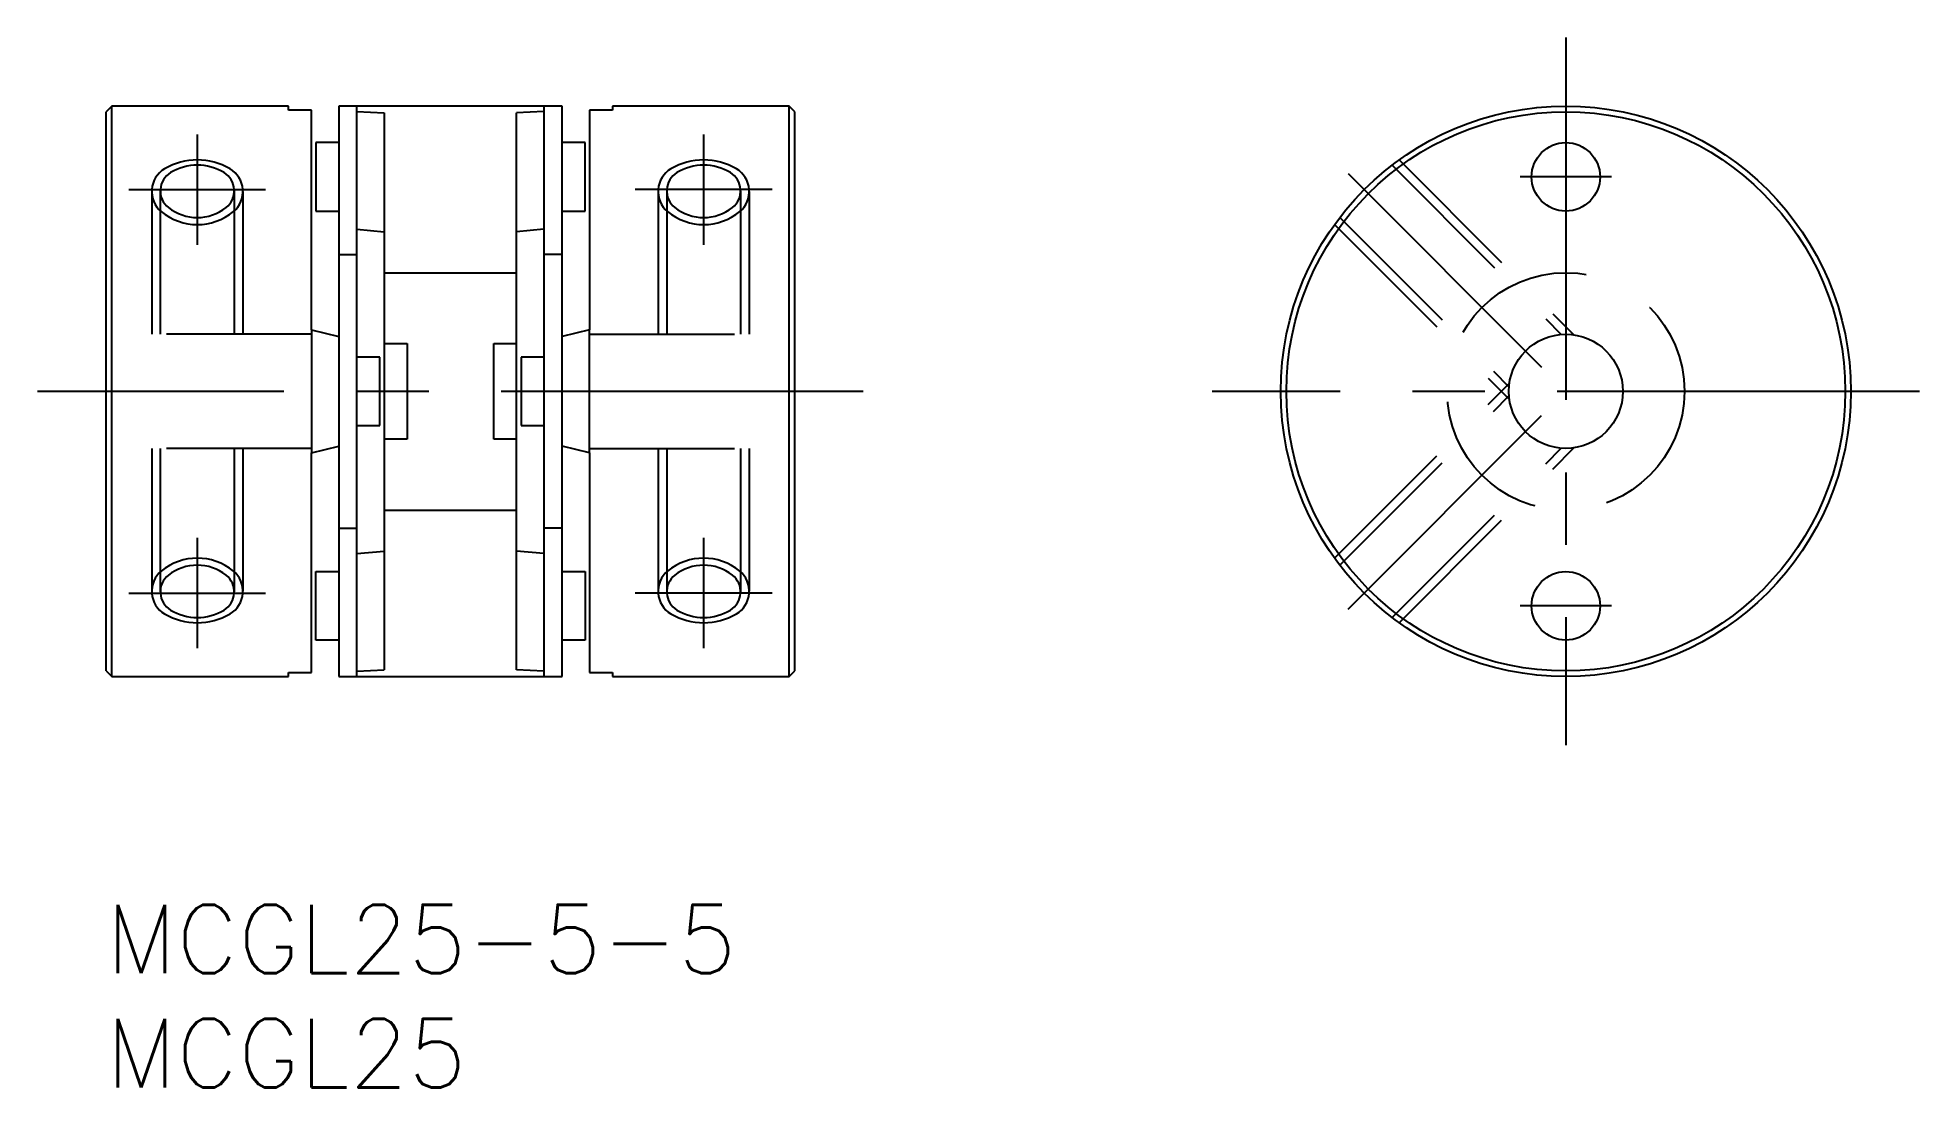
# Model space of a CAD drawing. Extents: x -3 to 79.5, y -8 to 38.
import ezdxf

# ---------------------------------------------------------------- set-up
doc = ezdxf.new("R2010")
doc.units = 0
doc.header["$LTSCALE"] = 0.5
doc.linetypes.add('CENTER', pattern=[50.8, 31.75, -6.35, 6.35, -6.35])
doc.linetypes.add('DASHED', pattern=[19.05, 12.7, -6.35])
for name, color, linetype in [('MSM_CENTER', 1, 'CENTER'), ('MSM_CONTINUOUS', 7, 'CONTINUOUS'), ('MSM_DASHED', 4, 'DASHED'), ('MSM_NARROW', 5, 'CONTINUOUS'), ('MSM_PART_NUMBER', 7, 'CONTINUOUS')]:
    doc.layers.add(name, color=color, linetype=linetype)
doc.styles.get("Standard").update_dxf_attribs({"font": 'txt.shx', "height": 3, "bigfont": 'bigfont.shx'})

# ---------------------------------------------------------------- blocks, each defined once
blk = doc.blocks.new('*U7')
at = {"layer": 'MSM_PART_NUMBER'}
blk.add_text('MCGL25-5-5', height=3, dxfattribs=at).set_placement((0, -3))
blk = doc.blocks.new('*U8')
at = {"layer": 'MSM_PART_NUMBER'}
blk.add_text('MCGL25', height=3, dxfattribs=at).set_placement((0, -8))

msp = doc.modelspace()

# ---------------------------------------------------------------- linework, layer by layer
at = {"layer": 'MSM_CENTER'}
for p, q in [((64, 38), (64, 7)), ((4, 33.753), (4, 28.925)), ((26.2, 33.753), (26.2, 28.925)), ((54.454, 32.046), (62.939, 23.561)), ((66, 31.9), (62, 31.9)), ((1.003, 31.339), (6.997, 31.339)), ((29.197, 31.339), (23.203, 31.339)), ((33.2, 22.5), (-3, 22.5)), ((79.5, 22.5), (48.5, 22.5)), ((54.454, 12.954), (62.939, 21.439)), ((4, 16.075), (4, 11.247)), ((26.2, 16.075), (26.2, 11.247)), ((1.003, 13.661), (6.997, 13.661)), ((29.197, 13.661), (23.203, 13.661)), ((66, 13.1), (62, 13.1))]:
    msp.add_line(p, q, dxfattribs=at)
at = {"layer": 'MSM_CONTINUOUS'}
for p, q in [((0.25, 35), (0, 34.75)), ((0, 10.25), (0, 34.75)), ((8, 35), (0.25, 35)), ((0.25, 10), (0.25, 35)), ((8, 34.822), (8, 35)), ((9, 34.822), (8, 34.822)), ((9, 25.2), (9, 34.822)), ((20, 35), (10.2, 35)), ((10.2, 35), (10.2, 10)), ((11, 10), (11, 35)), ((11, 34.767), (12.2, 34.705)), ((12.2, 34.705), (12.2, 10.295)), ((19.2, 34.767), (18, 34.705)), ((18, 10.295), (18, 34.705)), ((19.2, 35), (19.2, 10)), ((20, 10), (20, 35)), ((22.2, 34.822), (21.2, 34.822)), ((21.2, 34.822), (21.2, 25.2)), ((29.95, 35), (22.2, 35)), ((22.2, 35), (22.2, 34.822)), ((30.2, 34.75), (29.95, 35)), ((29.95, 10), (29.95, 35)), ((30.2, 10.25), (30.2, 34.75)), ((10.2, 33.4), (9.2, 33.4)), ((9.2, 33.4), (9.2, 30.4)), ((21, 33.4), (20, 33.4)), ((21, 30.4), (21, 33.4)), ((9.2, 30.4), (10.2, 30.4)), ((20, 30.4), (21, 30.4)), ((11, 29.606), (12.2, 29.497)), ((19.2, 29.606), (18, 29.497)), ((9, 25.2), (10.2, 24.9)), ((21.2, 25.2), (20, 24.9)), ((12, 24), (11, 24)), ((12, 21), (12, 24)), ((12.2, 24.6), (13.2, 24.6)), ((13.2, 24.6), (13.2, 20.4)), ((17, 24.6), (18, 24.6)), ((17, 20.4), (17, 24.6)), ((19.2, 24), (18.2, 24)), ((18.2, 24), (18.2, 21)), ((11, 21), (12, 21)), ((18.2, 21), (19.2, 21)), ((9, 19.8), (10.2, 20.1)), ((13.2, 20.4), (12.2, 20.4)), ((18, 20.4), (17, 20.4)), ((21.2, 19.8), (20, 20.1)), ((9, 10.178), (9, 19.8)), ((21.2, 19.8), (21.2, 10.178)), ((11, 15.394), (12.2, 15.503)), ((19.2, 15.394), (18, 15.503)), ((9.2, 14.6), (10.2, 14.6)), ((9.2, 11.6), (9.2, 14.6)), ((20, 14.6), (21, 14.6)), ((21, 14.6), (21, 11.6)), ((10.2, 11.6), (9.2, 11.6)), ((21, 11.6), (20, 11.6)), ((0, 10.25), (0.25, 10)), ((0.25, 10), (8, 10)), ((8, 10), (8, 10.178)), ((8, 10.178), (9, 10.178)), ((10.2, 10), (20, 10)), ((11, 10.233), (12.2, 10.295)), ((19.2, 10.233), (18, 10.295)), ((21.2, 10.178), (22.2, 10.178)), ((22.2, 10.178), (22.2, 10)), ((22.2, 10), (29.95, 10)), ((29.95, 10), (30.2, 10.25))]:
    msp.add_line(p, q, dxfattribs=at)
for centre, radius in [((64, 22.5), 12.5), ((64, 22.5), 12.25), ((64, 31.9), 1.5), ((64, 22.5), 2.5), ((64, 13.1), 1.5)]:
    msp.add_circle(centre, radius, dxfattribs=at)
for centre, radius, start, end in [((4, 30.143), 2.268, 58.88541, 121.11459), ((26.2, 30.143), 2.268, 58.88541, 121.11459), ((3.309, 31.288), 0.93, 121.11459, 231.6128), ((4.691, 31.288), 0.93, 308.3872, 58.88541), ((25.509, 31.288), 0.93, 121.11459, 231.6128), ((26.891, 31.288), 0.93, 308.3872, 58.88541), ((4, 32.161), 2.043, 231.6128, 308.3872), ((26.2, 32.161), 2.043, 231.6128, 308.3872), ((4, 12.839), 2.043, 51.6128, 128.3872), ((26.2, 12.839), 2.043, 51.6128, 128.3872), ((3.309, 13.712), 0.93, 128.3872, 238.88541), ((4.691, 13.712), 0.93, 301.11459, 51.6128), ((25.509, 13.712), 0.93, 128.3872, 238.88541), ((26.891, 13.712), 0.93, 301.11459, 51.6128), ((4, 14.857), 2.268, 238.88541, 301.11459), ((26.2, 14.857), 2.268, 238.88541, 301.11459)]:
    msp.add_arc(centre, radius, start, end, dxfattribs=at)
at = {"layer": 'MSM_DASHED'}
for p, q in [((56.382, 32.41), (63.8, 24.992)), ((56.689, 32.639), (64.354, 24.975)), ((2, 31.262), (2, 25)), ((2.379, 31.288), (2.379, 25)), ((5.621, 31.288), (5.621, 25)), ((6, 31.262), (6, 25)), ((24.2, 31.262), (24.2, 25)), ((24.579, 31.288), (24.579, 25)), ((27.821, 31.288), (27.821, 25)), ((28.2, 31.262), (28.2, 25)), ((53.861, 29.811), (61.525, 22.146)), ((54.09, 30.118), (61.508, 22.7)), ((10.2, 28.5), (11, 28.5)), ((20, 28.5), (19.2, 28.5)), ((12.2, 27.7), (18, 27.7)), ((9, 25), (0, 25)), ((9, 25.2), (9, 19.8)), ((21.2, 19.8), (21.2, 25.2)), ((21.2, 25), (30.2, 25)), ((53.861, 15.189), (61.525, 22.854)), ((54.09, 14.882), (61.508, 22.3)), ((9, 20), (0, 20)), ((2, 20), (2, 13.738)), ((2.379, 20), (2.379, 13.712)), ((5.621, 20), (5.621, 13.712)), ((6, 20), (6, 13.738)), ((21.2, 20), (30.2, 20)), ((24.2, 20), (24.2, 13.738)), ((24.579, 20), (24.579, 13.712)), ((27.821, 20), (27.821, 13.712)), ((28.2, 20), (28.2, 13.738)), ((56.382, 12.59), (63.8, 20.008)), ((56.689, 12.361), (64.354, 20.025)), ((12.2, 17.3), (18, 17.3)), ((10.2, 16.5), (11, 16.5)), ((20, 16.5), (19.2, 16.5))]:
    msp.add_line(p, q, dxfattribs=at)
msp.add_circle((64, 22.5), 5.2, dxfattribs=at)
at = {"layer": 'MSM_NARROW'}
for centre, radius, start, end in [((3.145, 31.262), 1.145, 120.40023, 230.58322), ((4, 29.804), 2.835, 59.59977, 120.40023), ((4.855, 31.262), 1.145, 309.41678, 59.59977), ((25.345, 31.262), 1.145, 120.40023, 230.58322), ((26.2, 29.804), 2.835, 59.59977, 120.40023), ((27.055, 31.262), 1.145, 309.41678, 59.59977), ((4, 32.302), 2.492, 230.58322, 309.41678), ((26.2, 32.302), 2.492, 230.58322, 309.41678), ((4, 12.698), 2.492, 50.58322, 129.41678), ((26.2, 12.698), 2.492, 50.58322, 129.41678), ((3.145, 13.738), 1.145, 129.41678, 239.59977), ((4.855, 13.738), 1.145, 300.40023, 50.58322), ((25.345, 13.738), 1.145, 129.41678, 239.59977), ((27.055, 13.738), 1.145, 300.40023, 50.58322), ((4, 15.196), 2.835, 239.59977, 300.40023), ((26.2, 15.196), 2.835, 239.59977, 300.40023)]:
    msp.add_arc(centre, radius, start, end, dxfattribs=at)

# ---------------------------------------------------------------- block references
at = {"layer": 'MSM_CONTINUOUS'}
for name in ['*U7', '*U8']:
    msp.add_blockref(name, (0, 0), dxfattribs=at)

doc.saveas('drawing.dxf')
